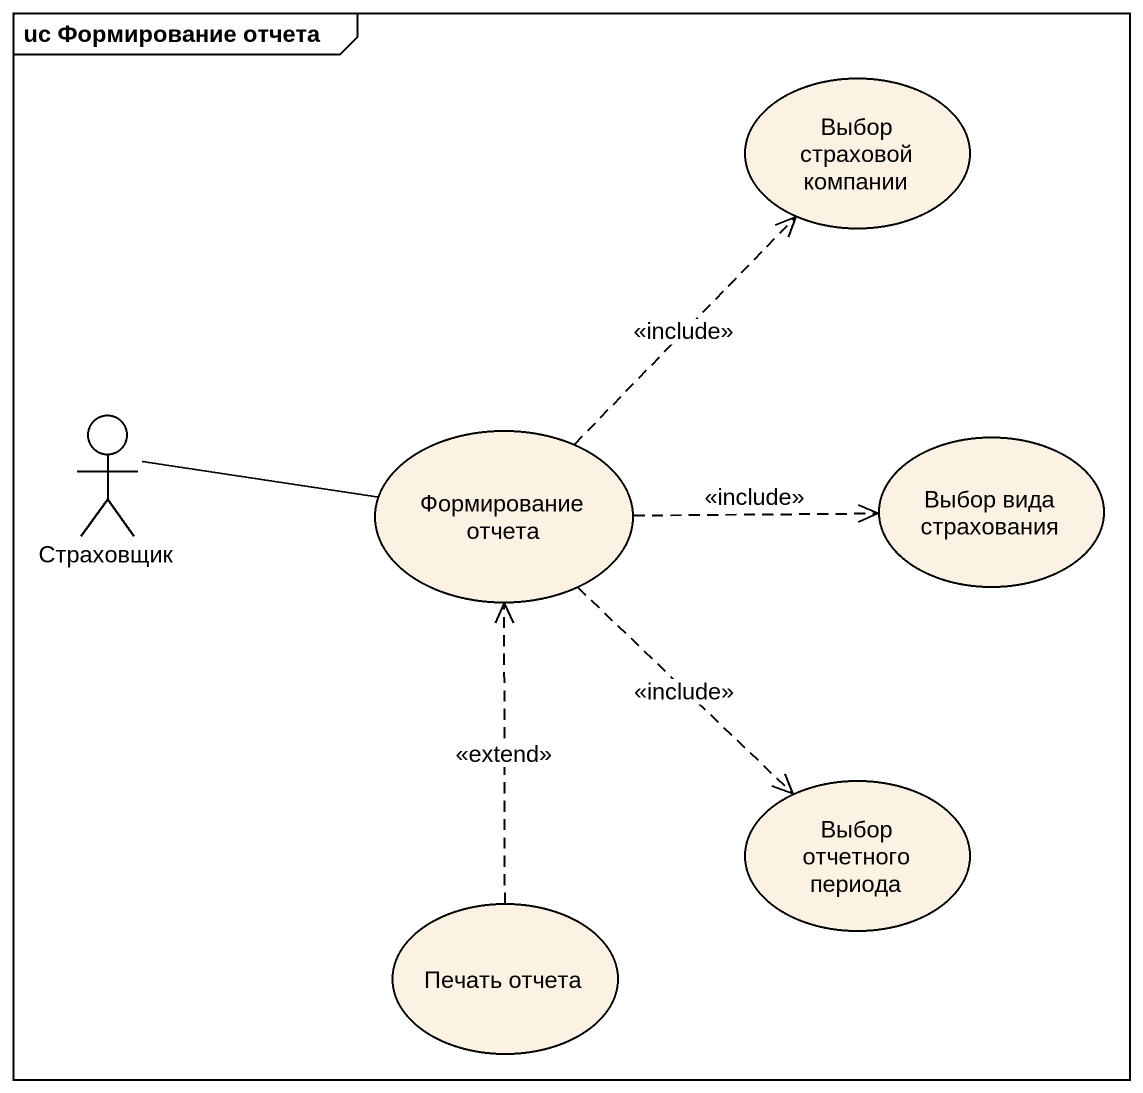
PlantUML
@startuml
mainframe uc Формирование отчета
usecase "Выбор страховой компании" as Выбор_страховой_компании
actor Страховщик
usecase "Формирование отчета" as Формирование_отчета
usecase "Выбор вида страхования" as Выбор_вида_страхования
usecase "Выбор отчетного периода" as Выбор_отчетного_периода
usecase "Печать отчета" as Печать_отчета
Формирование_отчета .up.> Выбор_страховой_компании : <<include>>
Формирование_отчета -left- Страховщик
Формирование_отчета .right.> Выбор_вида_страхования : <<include>>
Формирование_отчета ..> Выбор_отчетного_периода : <<include>>
Печать_отчета .up.> Формирование_отчета : <<extend>>
@enduml
